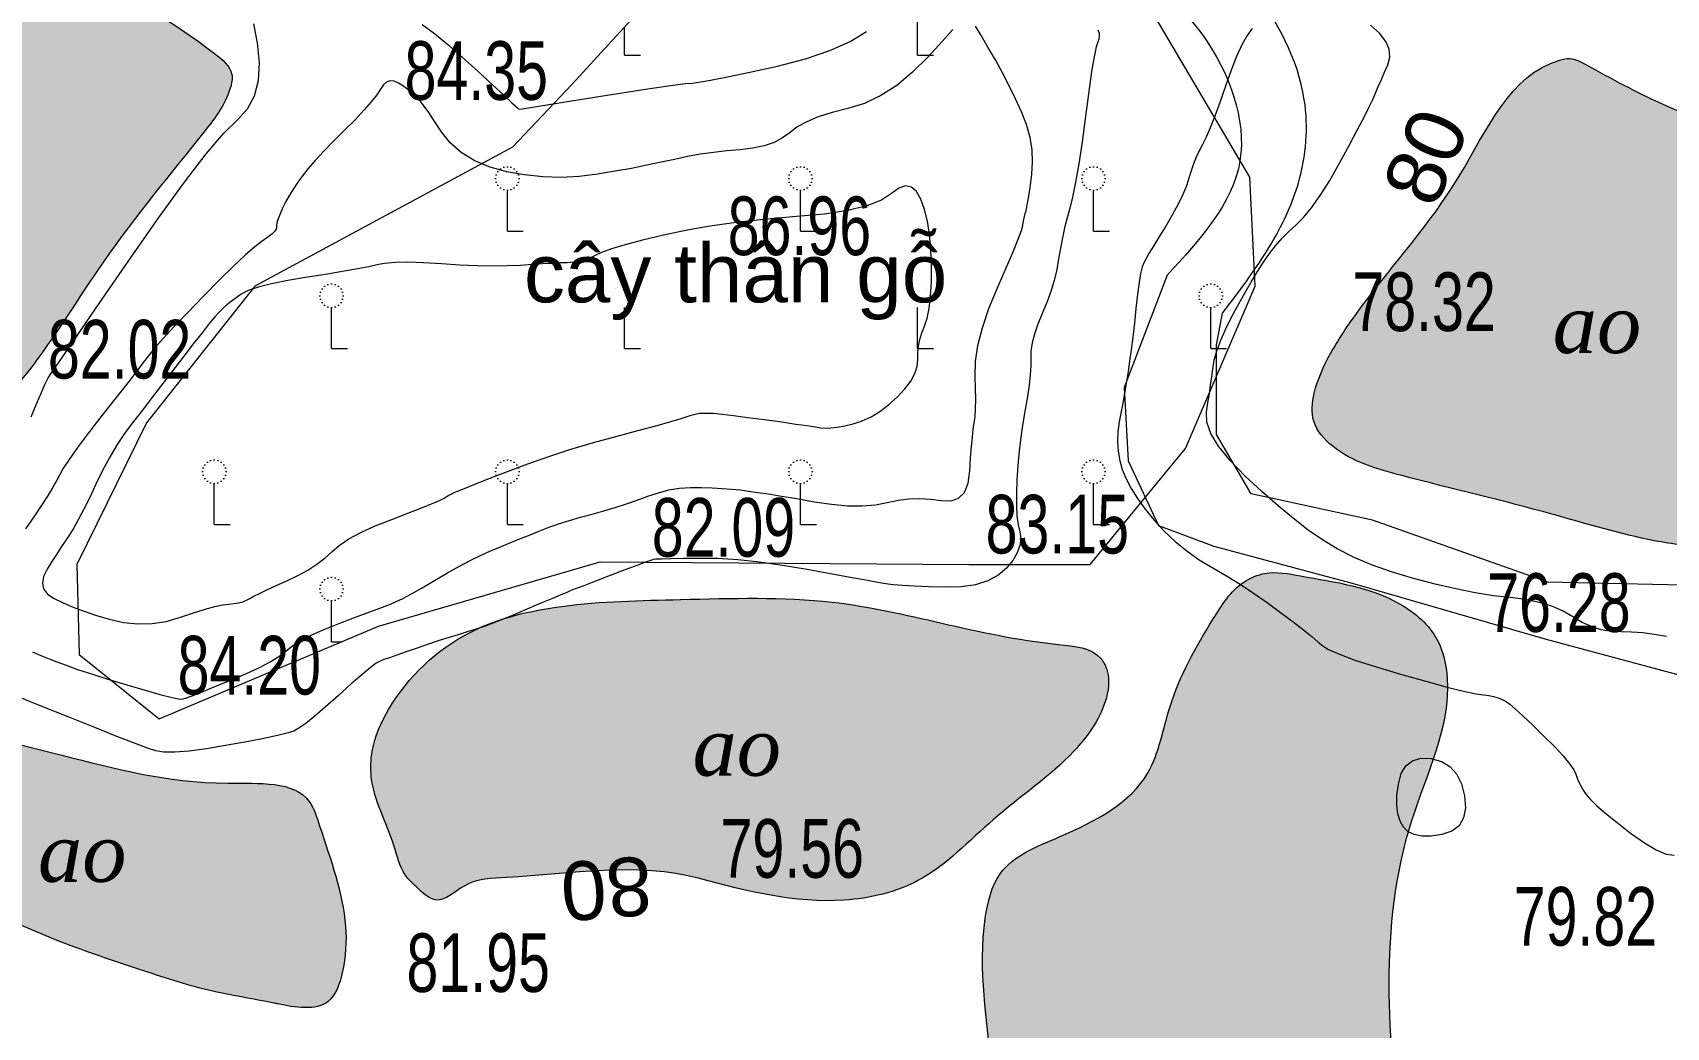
# Model space of a CAD drawing. Header units: metres. Extents: x 431006 to 434411, y 2469261 to 2473208.
# Drawn here: x 433993.6 to 434105.1, y 2470777.7 to 2470845.6 of the extents above; entities that cross this region are included whole.
import ezdxf
from ezdxf.enums import TextEntityAlignment as Align

# ---------------------------------------------------------------- set-up
doc = ezdxf.new("R2010")
doc.units = ezdxf.units.M
doc.header["$MEASUREMENT"] = 0
doc.linetypes.add('ACAD_ISO02W100', pattern=[15, 12, -3])
for name, color, linetype, lineweight in [('1', 8, 'Continuous', 18), ('CAO DO', 8, 'Continuous', 18), ('ghi chu-ks', 8, 'Continuous', 18), ('mat nuoc-ks', 8, 'DUONG_MEP_NUOC', 18), ('MH_DongMuc', 8, 'Continuous', 18), ('MH_DongMuc_Con', 8, 'Continuous', 18), ('ranh gioi thuc vat-ks', 8, 'RAO_T_VAT', 18), ('thuc vat-ks', 8, 'Continuous', 18)]:
    doc.layers.add(name, color=color, linetype=linetype, lineweight=lineweight)
doc.styles.add('AO', font='')
doc.styles.add('ks_ten cong trinh', font='')
doc.styles.get("Standard").update_dxf_attribs({"font": 'arial.ttf'})
doc.styles.get('AO').set_extended_font_data('.VnTime', italic=True)
doc.styles.get('ks_ten cong trinh').set_extended_font_data('.VnArial')
doc.linetypes.add('DUONG_MEP_NUOC', pattern='A,0.2,[130,ltypeshp.shx,S=0.15,R=0,X=0,Y=0.15],0.05,[130,ltypeshp.shx,S=0.15,R=0,X=0,Y=0.15],1', length=1.25)
doc.linetypes.add('RAO_T_VAT', pattern='A,0,[133,ltypeshp.shx,S=0.34,R=0,X=-0.17,Y=0],-2,[133,ltypeshp.shx,S=0.08,R=0,X=0,Y=0],-1.5,[133,ltypeshp.shx,S=0.08,R=0,X=0,Y=0],-1.5,[133,ltypeshp.shx,S=0.08,R=0,X=0,Y=0],-2', length=7)

msp = doc.modelspace()

# ---------------------------------------------------------------- hatches: boundary and pattern name
at = {"layer": 'mat nuoc-ks', "linetype": 'ACAD_ISO02W100'}
h = msp.add_hatch(dxfattribs=at)
h.set_pattern_fill('MUDST', color=8, scale=10, style=0)
edge = h.paths.add_edge_path()
edge.add_spline(control_points=[(434039.12, 2470787.86), (434042.34, 2470787), (434047.38, 2470785.71), (434054.77, 2470787.43), (434059.17, 2470792.26), (434064.14, 2470795.52), (434066.83, 2470799.23), (434067.19, 2470801.71), (434066.2, 2470803.61), (434058.81, 2470804.09), (434050.19, 2470807.27), (434038.54, 2470806.88), (434030.28, 2470806.74), (434022.87, 2470805.07), (434018.45, 2470800.87), (434016.72, 2470797.01), (434016.61, 2470793.69), (434018.13, 2470791.09), (434018.73, 2470788.29), (434019.9, 2470787.19), (434021.3, 2470785.85), (434023.27, 2470787.84), (434029.36, 2470787.97), (434034.88, 2470788.99), (434039.12, 2470787.86)], knot_values=[0, 0, 0, 0, 9.982784, 15.245443, 21.798879, 29.029758, 33.013039, 35.201849, 36.074175, 39.121308, 54.82061, 65.168023, 73.281169, 79.793567, 87.443526, 90.493302, 92.266404, 97.179606, 99.330042, 100.459007, 102.081973, 104.196743, 107.15321, 120.323508, 120.323508, 120.323508, 120.323508], degree=3, periodic=0)
edge = h.paths.add_edge_path()
edge.add_spline(control_points=[(433995.61, 2470796.27), (433992.7, 2470796.99), (433988.51, 2470798.11), (433983.14, 2470799.26), (433980.34, 2470800.17), (433978.22, 2470800.1), (433976.36, 2470798.01), (433976.81, 2470794.52), (433976.37, 2470791.38), (433977.33, 2470786.84), (433986.93, 2470787.68), (433993.82, 2470783.99), (434000.68, 2470781.75), (434005.47, 2470780.11), (434008.73, 2470779.71), (434011.38, 2470779.03), (434013.9, 2470778.67), (434014.95, 2470781.82), (434015.18, 2470785.9), (434013.75, 2470789.67), (434012.21, 2470794.59), (434004.25, 2470793.94), (433999.32, 2470795.34), (433995.61, 2470796.27)], knot_values=[0, 0, 0, 0, 8.98228, 13.054477, 16.382415, 17.937576, 18.940458, 24.320847, 27.393084, 28.668299, 37.586848, 48.279916, 53.982194, 58.919663, 63.499271, 63.743023, 67.176526, 69.343236, 72.541796, 79.619792, 81.419497, 87.113485, 98.597853, 98.597853, 98.597853, 98.597853], degree=3, periodic=0)
edge = h.paths.add_edge_path()
edge.add_spline(control_points=[(433928.31, 2470800.08), (433925.57, 2470796.59), (433921.41, 2470792.05), (433917.14, 2470786.71), (433914.77, 2470782.91), (433919.4, 2470777.3), (433926.29, 2470775.9), (433935.4, 2470775.41), (433944.17, 2470775.2), (433951.69, 2470780.41), (433956.15, 2470785.23), (433961.36, 2470788.94), (433966.13, 2470789.18), (433970.67, 2470789.52), (433972.54, 2470796.11), (433973.12, 2470802.93), (433971.37, 2470814.58), (433960.55, 2470818.56), (433951.37, 2470820.43), (433946.25, 2470823.75), (433943.09, 2470824.5), (433941.26, 2470824.25), (433937.11, 2470822.89), (433937.57, 2470814), (433933.5, 2470806.49), (433929.86, 2470802.06), (433928.31, 2470800.08)], knot_values=[0, 0, 0, 0, 13.324497, 18.090051, 21.18714, 25.404887, 36.481892, 41.817544, 52.993675, 61.707382, 68.10804, 72.979776, 80.146774, 82.844459, 84.987264, 98.809855, 104.828452, 118.214974, 128.204412, 133.732772, 136.203738, 137.69319, 139.264798, 148.760769, 158.207968, 165.740859, 165.740859, 165.740859, 165.740859], degree=3, periodic=0)
edge = h.paths.add_edge_path()
edge.add_spline(control_points=[(433986.83, 2470854.98), (433980.59, 2470857.68), (433973.2, 2470861.26), (433965.29, 2470865.52), (433962.32, 2470866.13), (433960.35, 2470865.97), (433957.36, 2470865.79), (433958.48, 2470858.3), (433955.27, 2470850.4), (433952.31, 2470840.37), (433948.12, 2470834.16), (433948.1, 2470830.62), (433949.55, 2470823.45), (433964.34, 2470823.17), (433973.74, 2470816.73), (433980.86, 2470816), (433984.16, 2470816.09), (433991.57, 2470818.25), (433996.95, 2470828.77), (434003.78, 2470836.73), (434006.94, 2470840.9), (434007.4, 2470843.06), (434001.03, 2470848.11), (433994.31, 2470850.94), (433987.83, 2470854.55), (433986.83, 2470854.98)], knot_values=[0, 0, 0, 0, 20.382546, 24.675499, 26.847395, 29.27626, 30.844231, 34.803677, 46.170305, 59.290367, 65.275714, 67.820888, 69.759311, 86.558544, 100.503564, 105.271251, 107.583972, 110.414759, 127.920373, 139.227517, 142.597534, 143.551694, 145.400974, 164.194505, 167.460531, 167.460531, 167.460531, 167.460531], degree=3, periodic=0)
edge = h.paths.add_edge_path()
edge.add_spline(control_points=[(433946.37, 2470864.2), (433946.77, 2470866.86), (433947.21, 2470871.3), (433944.3, 2470877.18), (433940.01, 2470880.49), (433935.8, 2470883.14), (433930.2, 2470884.08), (433923.49, 2470882.82), (433916.94, 2470882.47), (433912.84, 2470881.83), (433909.53, 2470881.32), (433910.12, 2470877.6), (433909.34, 2470874.76), (433912.16, 2470872.32), (433917.11, 2470870.2), (433922.29, 2470865.2), (433927.38, 2470860.85), (433929.12, 2470855.75), (433931.05, 2470852.83), (433932.93, 2470850.23), (433936.16, 2470851.04), (433939.11, 2470851.18), (433941.73, 2470851.36), (433943.75, 2470851.47), (433945.24, 2470852.92), (433946.58, 2470857.2), (433945.91, 2470861.16), (433946.37, 2470864.2)], knot_values=[0, 0, 0, 0, 8.074235, 12.794708, 18.989199, 24.09736, 27.528854, 35.722311, 44.441761, 46.952801, 48.526267, 53.601902, 55.087581, 56.980424, 63.492427, 71.913996, 78.118419, 83.2213, 87.580183, 88.918658, 92.292704, 95.903764, 98.243766, 100.206583, 101.702142, 104.130296, 113.350682, 113.350682, 113.350682, 113.350682], degree=3, periodic=0)
edge = h.paths.add_edge_path()
edge.add_spline(control_points=[(433899.79, 2470882.51), (433897.82, 2470882.39), (433895.2, 2470882.45), (433892.55, 2470882.82), (433890.86, 2470882.64), (433891.31, 2470880.76), (433890.76, 2470879.4), (433892.13, 2470877.6), (433895.38, 2470877.25), (433898.79, 2470876.28), (433901.36, 2470875.86), (433902.75, 2470875.82), (433904.21, 2470876.35), (433904.22, 2470879.01), (433904.48, 2470880.78), (433904.51, 2470882.07), (433903.78, 2470882.63), (433902.11, 2470882.4), (433900.69, 2470882.56), (433899.79, 2470882.51)], knot_values=[0, 0, 0, 0, 5.913382, 7.65608, 8.309514, 10.508723, 11.613738, 12.608684, 16.589861, 20.831277, 23.402209, 24.373209, 24.981724, 27.816985, 30.660837, 31.010324, 31.489294, 33.126979, 35.820634, 35.820634, 35.820634, 35.820634], degree=3, periodic=0)
edge = h.paths.add_edge_path()
edge.add_spline(control_points=[(433796.31, 2470865.18), (433799.21, 2470864.78), (433803.53, 2470863.65), (433808.53, 2470861.99), (433811.77, 2470861.73), (433815.67, 2470864.09), (433816.19, 2470869.81), (433816.73, 2470874.85), (433816.23, 2470879.86), (433809.37, 2470883.18), (433800.8, 2470883.54), (433792.53, 2470884.66), (433787.08, 2470884.78), (433783.98, 2470883.92), (433782.62, 2470880.58), (433783.19, 2470876.35), (433784.06, 2470870.88), (433789.16, 2470866.51), (433793.67, 2470865.55), (433796.31, 2470865.18)], knot_values=[0, 0, 0, 0, 8.781824, 13.276905, 15.883025, 18.21713, 26.13214, 30.914861, 34.078612, 40.322015, 50.724158, 60.686385, 64.959987, 67.298785, 69.660824, 74.869267, 80.116043, 85.695589, 93.68819, 93.68819, 93.68819, 93.68819], degree=3, periodic=0)
edge = h.paths.add_edge_path()
edge.add_spline(control_points=[(434059.16, 2470768.71), (434059.08, 2470764.86), (434058.3, 2470758.01), (434055.52, 2470748.59), (434052.71, 2470742.63), (434051.28, 2470738.33), (434052.51, 2470735.69), (434055.62, 2470734.81), (434058.58, 2470734.52), (434061.14, 2470734.65), (434063.72, 2470734.61), (434066.84, 2470738.8), (434071.14, 2470743.93), (434074.73, 2470751.81), (434075.94, 2470758.79), (434078.66, 2470764.01), (434082.23, 2470765.82), (434084.55, 2470767.01), (434086.35, 2470766.92), (434087.11, 2470768.11), (434086.14, 2470776.48), (434085.09, 2470787.94), (434090.8, 2470799.02), (434089.65, 2470804.54), (434086.06, 2470807.62), (434081.7, 2470808.18), (434077.99, 2470808.91), (434075.66, 2470807.92), (434073.53, 2470804.57), (434071.13, 2470800.38), (434070.07, 2470793.79), (434064.6, 2470790.98), (434059.45, 2470789.01), (434057.92, 2470782.63), (434059.19, 2470776.23), (434059.2, 2470770.72), (434059.16, 2470768.71)], knot_values=[0, 0, 0, 0, 11.562443, 20.557552, 29.183175, 31.746017, 33.542135, 37.240659, 40.572697, 42.5815, 45.031975, 47.77212, 57.16803, 65.816429, 73.03977, 78.593532, 82.539048, 84.721253, 86.480719, 87.308761, 88.588383, 111.129844, 121.170362, 123.858779, 127.363865, 134.439541, 136.882399, 138.427212, 141.707374, 148.355173, 153.135103, 160.596703, 165.35243, 168.53905, 178.975978, 184.99809, 184.99809, 184.99809, 184.99809], degree=3, periodic=0)
edge = h.paths.add_edge_path()
edge.add_spline(control_points=[(434114.7, 2470823.44), (434115.3, 2470826.29), (434116.7, 2470829.28), (434116.9, 2470833.1), (434115.95, 2470834.98), (434111.88, 2470837.91), (434105.84, 2470840.02), (434101.05, 2470842.58), (434098.68, 2470843.89), (434094.52, 2470842.94), (434091.24, 2470834.89), (434085.68, 2470828.92), (434082.25, 2470823.97), (434081.04, 2470821.36), (434080.78, 2470818.89), (434083.01, 2470816.43), (434088.87, 2470814.81), (434096.27, 2470813.1), (434103.14, 2470810.99), (434107.44, 2470810.41), (434109.83, 2470810.68), (434111.42, 2470811.25), (434113.29, 2470813.02), (434112.68, 2470817.74), (434114.23, 2470821.16), (434114.7, 2470823.44)], knot_values=[0, 0, 0, 0, 8.711634, 9.67771, 11.341713, 14.716628, 24.413732, 30.276729, 31.430021, 32.145336, 42.607552, 53.72375, 57.558361, 60.491283, 62.400368, 64.548738, 69.680124, 80.327446, 87.470591, 91.207873, 93.232778, 94.634447, 96.238053, 100.484106, 107.485795, 107.485795, 107.485795, 107.485795], degree=3, periodic=0)
h.paths.add_polyline_path([(433992.89, 2470785.13), (434000.85, 2470785.13), (434000.85, 2470793.97), (433992.89, 2470793.97)], flags=24)
h.paths.add_polyline_path([(433943.63, 2470792.3), (433951.59, 2470792.3), (433951.59, 2470801.14), (433943.63, 2470801.14)], flags=24)
h.paths.add_polyline_path([(433973.92, 2470832.73), (433981.87, 2470832.73), (433981.87, 2470841.56), (433973.92, 2470841.56)], flags=24)
h.paths.add_polyline_path([(433929.27, 2470865.42), (433937.22, 2470865.42), (433937.22, 2470874.25), (433929.27, 2470874.25)], flags=24)
h.paths.add_polyline_path([(433894.26, 2470876.15), (433902.22, 2470876.15), (433902.22, 2470884.98), (433894.26, 2470884.98)], flags=9)
h.paths.add_polyline_path([(433796.43, 2470868.79), (433804.39, 2470868.79), (433804.39, 2470877.62), (433796.43, 2470877.62)], flags=24)
h.paths.add_polyline_path([(434068.06, 2470771.24), (434076.01, 2470771.24), (434076.01, 2470780.07), (434068.06, 2470780.07)], flags=24)
h.paths.add_polyline_path([(434096.26, 2470821.2), (434104.22, 2470821.2), (434104.22, 2470830.03), (434096.26, 2470830.03)], flags=24)
at = {"layer": 'thuc vat-ks'}
h = msp.add_hatch(dxfattribs=at)
h.set_pattern_fill('217B', color=8, scale=20, style=0, pattern_type=2)
h.set_pattern_definition([(0, (14.8, 7.6), (0, 20), [0, -20]), (0, (14.76, 7.848), (0, 20), [0, -20]), (0, (14.648, 8.07), (0, 20), [0, -20]), (0, (14.47, 8.248), (0, 20), [0, -20]), (0, (14.248, 8.36), (0, 20), [0, -20]), (0, (14, 8.4), (0, 20), [0, -20]), (0, (13.752, 8.36), (0, 20), [0, -20]), (0, (13.53, 8.248), (0, 20), [0, -20]), (0, (13.352, 8.07), (0, 20), [0, -20]), (0, (13.24, 7.848), (0, 20), [0, -20]), (0, (13.2, 7.6), (0, 20), [0, -20]), (0, (13.24, 7.352), (0, 20), [0, -20]), (0, (13.352, 7.13), (0, 20), [0, -20]), (0, (13.53, 6.952), (0, 20), [0, -20]), (0, (13.752, 6.84), (0, 20), [0, -20]), (0, (14, 6.8), (0, 20), [0, -20]), (0, (14.248, 6.84), (0, 20), [0, -20]), (0, (14.47, 6.952), (0, 20), [0, -20]), (0, (14.648, 7.13), (0, 20), [0, -20]), (0, (14.76, 7.352), (0, 20), [0, -20]), (0, (6.76, 15.352), (0, 20), [0, -20]), (0, (6.648, 15.13), (0, 20), [0, -20]), (0, (6.47, 14.952), (0, 20), [0, -20]), (0, (6.248, 14.84), (0, 20), [0, -20]), (0, (6, 14.8), (0, 20), [0, -20]), (0, (5.752, 14.84), (0, 20), [0, -20]), (0, (5.53, 14.952), (0, 20), [0, -20]), (0, (5.352, 15.13), (0, 20), [0, -20]), (0, (5.24, 15.352), (0, 20), [0, -20]), (0, (5.2, 15.6), (0, 20), [0, -20]), (0, (5.24, 15.848), (0, 20), [0, -20]), (0, (5.352, 16.07), (0, 20), [0, -20]), (0, (5.53, 16.248), (0, 20), [0, -20]), (0, (5.752, 16.36), (0, 20), [0, -20]), (0, (6, 16.4), (0, 20), [0, -20]), (0, (6.248, 16.36), (0, 20), [0, -20]), (0, (6.47, 16.248), (0, 20), [0, -20]), (0, (6.648, 16.07), (0, 20), [0, -20]), (0, (6.76, 15.848), (0, 20), [0, -20]), (0, (6.8, 15.6), (0, 20), [0, -20]), (0, (14, 4), (0, 20), [1.086, -18.914]), (0, (6, 12), (0, 20), [1.086, -18.914]), (90, (14, 4), (-20, 1e-15), [2.8, -17.2]), (90, (6, 12), (-20, 1e-15), [2.8, -17.2])])
h.paths.add_polyline_path([(434026.36, 2470837.75), (434008.77, 2470828.26), (434001.38, 2470818.94), (433996.63, 2470809.28), (433996.8, 2470803.13), (434002.26, 2470798.74), (434017.21, 2470805.06), (434032.35, 2470809.45), (434057.51, 2470809.28), (434065.78, 2470809.28), (434072.29, 2470817.19), (434077.04, 2470828.26), (434076.69, 2470835.69), (434065.61, 2470854.49), (434055.93, 2470858.18), (434045.55, 2470857.65), (434039.74, 2470852.21), (434030.42, 2470842.01)])

# ---------------------------------------------------------------- linework, layer by layer
at = {"layer": 'mat nuoc-ks', "color": 8, "lineweight": 0}
for points in [[(434071.03, 2470829.01), (434068.1, 2470821.34), (434068.39, 2470816.35), (434070.46, 2470811.93), (434074.22, 2470810.52), (434083.83, 2470807.97), (434096.82, 2470804.21), (434113.68, 2470799.69), (434132.74, 2470796.74), (434143.94, 2470792.41), (434155.34, 2470786.01), (434160.89, 2470781.4), (434170.42, 2470767.63), (434175.03, 2470757.65), (434177.6, 2470749.39), (434183.05, 2470735.67), (434189.91, 2470723.12), (434196.9, 2470714.72), (434205.9, 2470706.32), (434211.68, 2470702.86), (434216.47, 2470699.87)], [(434219.93, 2470702.08), (434213.67, 2470707.75), (434203.01, 2470717.33), (434191.26, 2470736.86), (434185.39, 2470754.82), (434175.56, 2470774.51), (434171, 2470784.57), (434166.08, 2470788.13), (434158.84, 2470791.6), (434145.6, 2470796.42), (434131.12, 2470801.6), (434122.34, 2470806.09), (434109.25, 2470807.79), (434097.01, 2470808.07), (434085.05, 2470812.3), (434076.77, 2470814.09), (434074.41, 2470818.14), (434074.41, 2470824.26), (434074.82, 2470826.42)]]:
    msp.add_lwpolyline(points, dxfattribs=at)
for points in [[(434074.82, 2470826.42), (434078.3, 2470831.43), (434080, 2470835.32), (434080.4, 2470840.98), (434076.84, 2470848.66), (434071.01, 2470855.05), (434065.83, 2470859.66), (434062.6, 2470861.92), (434058.06, 2470863.38), (434054.75, 2470863.54), (434049.24, 2470862.41), (434044.63, 2470859.17), (434041.96, 2470855.7), (434035.81, 2470852.7), (434029.01, 2470851.73), (434024.64, 2470854.89), (434017.66, 2470860.09), (434011.26, 2470862.19), (434003.82, 2470864.21), (433998.05, 2470869.17), (433987.28, 2470872.72), (433975.22, 2470875.47), (433959.81, 2470880.43), (433952.77, 2470884.87), (433946.53, 2470889.81), (433941.35, 2470892.96), (433936.98, 2470893.12), (433927.72, 2470890.05), (433919.23, 2470888.68), (433910.89, 2470888.84), (433902.96, 2470888.68), (433894.86, 2470889.49), (433886.89, 2470891.27), (433880.66, 2470891.18), (433872.44, 2470891.24), (433865.81, 2470891.21), (433858.61, 2470891.26)], [(433858.88, 2470888.42), (433867.21, 2470887.31), (433879.89, 2470887.08), (433888.27, 2470886.39), (433895.38, 2470885.71), (433906.07, 2470885.71), (433914.51, 2470884.85), (433927.72, 2470885.88), (433936.56, 2470886.39), (433942.2, 2470885.42), (433952.27, 2470878.29), (433963.38, 2470874.26), (433973.93, 2470871.88), (433985.4, 2470867.66), (433999, 2470862.6), (434013.32, 2470856.45), (434021.13, 2470852.58), (434025.72, 2470848.82), (434031.98, 2470848.69), (434042.99, 2470850.89), (434054.58, 2470858.08), (434062.21, 2470856.76), (434067.79, 2470851.33), (434073.51, 2470845.32), (434076.01, 2470836.81), (434071.03, 2470829.01)]]:
    msp.add_spline(points, degree=3, dxfattribs=at)
for points, start_tangent, end_tangent in [([(433986.83, 2470854.98), (433968.46, 2470863.82), (433964.55, 2470865.6), (433962.42, 2470866.01), (433959.99, 2470865.95), (433958.45, 2470865.66), (433957.8, 2470861.75), (433955.55, 2470850.61), (433950.75, 2470838.4), (433948.26, 2470832.96), (433948.2, 2470830.41), (433948.62, 2470828.52), (433963.91, 2470821.56), (433976.94, 2470816.59), (433981.67, 2470816.06), (433983.98, 2470816.18), (433986.71, 2470816.95), (433998.45, 2470829.93), (434005.38, 2470838.87), (434007.1, 2470841.76), (434007.21, 2470842.71), (434006.03, 2470844.13), (433989.74, 2470853.5), (433986.83, 2470854.98)], (-0.918117, 0.396309), (-0.918117, 0.396309)), ([(434114.7, 2470823.44), (434116.83, 2470831.89), (434116.83, 2470832.86), (434116.16, 2470834.38), (434113.59, 2470836.58), (434104.81, 2470840.7), (434099.6, 2470843.38), (434098.52, 2470843.79), (434097.82, 2470843.68), (434090.97, 2470835.77), (434084.31, 2470826.87), (434082.19, 2470823.67), (434081.08, 2470820.96), (434081.04, 2470819.05), (434082.34, 2470817.34), (434087.06, 2470815.34), (434097.38, 2470812.69), (434104.29, 2470810.9), (434108.01, 2470810.53), (434110.02, 2470810.79), (434111.32, 2470811.31), (434112.47, 2470812.43), (434113.11, 2470816.63), (434114.7, 2470823.44)], (0.20482, 0.9788), (0.20482, 0.9788)), ([(434059.16, 2470768.71), (434057.83, 2470757.22), (434055.28, 2470748.6), (434052.06, 2470740.6), (434051.59, 2470738.08), (434052.34, 2470736.44), (434055.7, 2470734.9), (434059.02, 2470734.58), (434061.02, 2470734.62), (434063.45, 2470734.95), (434065.41, 2470736.86), (434070.98, 2470744.44), (434074.53, 2470752.32), (434076.47, 2470759.28), (434079.39, 2470764), (434082.74, 2470766.08), (434084.78, 2470766.87), (434086.48, 2470767.29), (434086.94, 2470767.98), (434086.98, 2470769.26), (434087.71, 2470791.79), (434090.15, 2470801.53), (434089.47, 2470804.14), (434086.95, 2470806.57), (434080.15, 2470808.5), (434077.71, 2470808.67), (434076.28, 2470808.08), (434074.18, 2470805.56), (434071.24, 2470799.6), (434069.73, 2470795.07), (434063.68, 2470790.7), (434059.64, 2470788.18), (434058.63, 2470785.16), (434059.05, 2470774.73), (434059.16, 2470768.71)], (-0.020825, -0.999783), (-0.020825, -0.999783)), ([(434039.12, 2470787.86), (434049, 2470786.38), (434054.08, 2470787.74), (434059.17, 2470791.87), (434064.68, 2470796.55), (434066.81, 2470799.92), (434066.92, 2470802.11), (434066.51, 2470802.87), (434063.61, 2470803.82), (434048.18, 2470806.71), (434037.84, 2470806.89), (434029.74, 2470806.42), (434023.47, 2470804.65), (434017.91, 2470799.39), (434016.79, 2470796.55), (434016.73, 2470794.78), (434018.27, 2470790.11), (434019.04, 2470788.11), (434019.81, 2470787.28), (434021.17, 2470786.39), (434023.06, 2470787.34), (434025.95, 2470787.93), (434039.12, 2470787.86)], (0.965991, -0.258577), (0.965991, -0.258577)), ([(433995.61, 2470796.27), (433986.89, 2470798.43), (433982.93, 2470799.38), (433979.68, 2470800.09), (433978.14, 2470799.85), (433977.43, 2470799.14), (433976.6, 2470793.83), (433976.54, 2470790.76), (433976.84, 2470789.51), (433985.35, 2470786.86), (433995.52, 2470783.55), (434000.9, 2470781.66), (434005.63, 2470780.24), (434010.12, 2470779.35), (434010.36, 2470779.3), (434013.79, 2470779.47), (434014.74, 2470781.42), (434014.97, 2470784.61), (434013.2, 2470791.46), (434012.49, 2470793.12), (434006.93, 2470794.36), (433995.61, 2470796.27)], (-0.970392, 0.241534), (-0.970392, 0.241534))]:
    msp.add_spline(points, degree=3, dxfattribs=dict(at, start_tangent=start_tangent, end_tangent=end_tangent))
at = {"layer": 'MH_DongMuc_Con', "color": 8, "lineweight": 0}
for points, elevation in [([(433993.52, 2470819.35), (433993.91, 2470820.29), (433994.23, 2470821.02), (433994.46, 2470821.55), (433994.6, 2470821.88), (433994.67, 2470822.01), (433994.91, 2470822.35), (433995.58, 2470823.33), (433996.68, 2470824.93), (433998.21, 2470827.16), (434000.18, 2470830.02), (434002.22, 2470832.94), (434003.99, 2470835.36), (434005.47, 2470837.28), (434006.67, 2470838.7), (434007.59, 2470839.61), (434008.27, 2470840.35), (434008.75, 2470841.24), (434009.02, 2470842.29), (434009.1, 2470843.5), (434008.97, 2470844.85), (434008.72, 2470846.15)], 82), ([(434020.2, 2470846.11), (434021.04, 2470845.49), (434021.95, 2470844.75), (434022.93, 2470843.89), (434024, 2470842.92), (434024.99, 2470842), (434025.77, 2470841.28), (434026.33, 2470840.76), (434026.68, 2470840.45), (434026.8, 2470840.34), (434027.04, 2470840.37), (434027.72, 2470840.47), (434028.84, 2470840.65), (434030.4, 2470840.9), (434032.4, 2470841.22), (434034.42, 2470841.55), (434036.06, 2470841.8), (434037.3, 2470841.98), (434038.16, 2470842.09), (434038.62, 2470842.12), (434039.07, 2470842.17), (434039.88, 2470842.31), (434041.04, 2470842.54), (434042.57, 2470842.86), (434044.45, 2470843.28), (434046.37, 2470843.77), (434048.02, 2470844.33), (434049.41, 2470844.95), (434050.52, 2470845.63)], 82), ([(434039.99, 2470814.51), (434040.68, 2470814.47), (434041.33, 2470814.42), (434041.93, 2470814.36), (434042.48, 2470814.29), (434043.09, 2470814.2), (434043.84, 2470814.09), (434044.73, 2470813.94), (434045.76, 2470813.77), (434046.94, 2470813.56), (434048.13, 2470813.39), (434049.23, 2470813.29), (434050.23, 2470813.28), (434051.13, 2470813.35), (434051.93, 2470813.5), (434052.68, 2470813.66), (434053.42, 2470813.75), (434054.16, 2470813.78), (434054.9, 2470813.74), (434055.63, 2470813.64), (434056.29, 2470813.61), (434056.81, 2470813.8), (434057.2, 2470814.2), (434057.46, 2470814.82), (434057.58, 2470815.66), (434057.63, 2470816.55), (434057.69, 2470817.32), (434057.75, 2470817.97), (434057.81, 2470818.51), (434057.88, 2470818.94), (434057.94, 2470819.36), (434057.97, 2470819.89), (434057.98, 2470820.53), (434057.97, 2470821.29), (434057.94, 2470822.15), (434057.96, 2470823.12), (434058.13, 2470824.21), (434058.43, 2470825.41), (434058.88, 2470826.73), (434059.46, 2470828.15), (434060.06, 2470829.51), (434060.53, 2470830.61), (434060.87, 2470831.46), (434061.09, 2470832.06), (434061.19, 2470832.4), (434061.22, 2470832.61), (434061.26, 2470832.82), (434061.31, 2470833.02), (434061.36, 2470833.22), (434061.41, 2470833.41), (434061.47, 2470833.67), (434061.54, 2470834.04), (434061.62, 2470834.54), (434061.71, 2470835.16), (434061.81, 2470835.91), (434061.86, 2470836.73), (434061.82, 2470837.56), (434061.68, 2470838.41), (434061.43, 2470839.28), (434061.09, 2470840.16), (434060.69, 2470841.04), (434060.26, 2470841.93), (434059.81, 2470842.81), (434059.32, 2470843.7), (434058.81, 2470844.57), (434058.34, 2470845.37), (434057.97, 2470845.99)], 84), ([(434076.85, 2470845.84), (434076.5, 2470845.36), (434076.14, 2470844.72), (434075.77, 2470843.93), (434075.4, 2470842.99), (434075.01, 2470841.9), (434074.63, 2470840.8), (434074.29, 2470839.85), (434073.98, 2470839.06), (434073.7, 2470838.42), (434073.45, 2470837.92), (434073.23, 2470837.5), (434073.02, 2470837.06), (434072.84, 2470836.6), (434072.67, 2470836.13), (434072.53, 2470835.64), (434072.35, 2470835.11), (434072.11, 2470834.52), (434071.79, 2470833.86), (434071.4, 2470833.14), (434070.94, 2470832.36), (434070.48, 2470831.61), (434070.11, 2470830.98), (434069.8, 2470830.48), (434069.58, 2470830.11), (434069.44, 2470829.86), (434069.34, 2470829.58), (434069.23, 2470829.13), (434069.13, 2470828.51), (434069.02, 2470827.72), (434068.91, 2470826.75), (434068.8, 2470825.73), (434068.69, 2470824.79), (434068.58, 2470823.93), (434068.47, 2470823.15), (434068.37, 2470822.44), (434068.26, 2470821.76), (434068.15, 2470821.09), (434068.03, 2470820.4), (434067.9, 2470819.71), (434067.77, 2470819.01), (434067.68, 2470818.33), (434067.65, 2470817.65), (434067.69, 2470817), (434067.8, 2470816.36), (434067.98, 2470815.75), (434068.24, 2470815.12), (434068.58, 2470814.46), (434069.02, 2470813.77), (434069.54, 2470813.05), (434070.15, 2470812.3), (434070.84, 2470811.55), (434071.58, 2470810.85), (434072.38, 2470810.2), (434073.23, 2470809.6), (434074.15, 2470809.05), (434075.08, 2470808.51), (434076.02, 2470807.93), (434076.94, 2470807.32), (434077.87, 2470806.68), (434078.78, 2470806), (434079.63, 2470805.36), (434080.34, 2470804.81), (434080.91, 2470804.36), (434081.35, 2470803.99), (434081.66, 2470803.72), (434082.06, 2470803.47), (434082.79, 2470803.15), (434083.85, 2470802.76), (434085.24, 2470802.31), (434086.97, 2470801.8), (434088.7, 2470801.31), (434090.14, 2470800.92), (434091.27, 2470800.63), (434092.1, 2470800.45), (434092.63, 2470800.38), (434092.99, 2470800.34), (434093.32, 2470800.28), (434093.62, 2470800.19), (434093.89, 2470800.08), (434094.14, 2470799.95), (434094.42, 2470799.74), (434094.82, 2470799.4), (434095.34, 2470798.93), (434095.98, 2470798.33), (434096.73, 2470797.6), (434097.47, 2470796.86), (434098.06, 2470796.22), (434098.5, 2470795.69), (434098.79, 2470795.28), (434098.93, 2470794.97), (434099.02, 2470794.71), (434099.13, 2470794.44), (434099.27, 2470794.17), (434099.44, 2470793.88), (434099.63, 2470793.59), (434099.92, 2470793.25), (434100.37, 2470792.82), (434100.98, 2470792.29), (434101.74, 2470791.67), (434102.67, 2470790.96), (434103.61, 2470790.3), (434104.41, 2470789.82), (434105.09, 2470789.53), (434105.64, 2470789.44)], 78), ([(434105.11, 2470804.36), (434104.28, 2470804.51), (434103.49, 2470804.62), (434102.73, 2470804.67), (434102.02, 2470804.68), (434101.33, 2470804.71), (434100.66, 2470804.83), (434100, 2470805.04), (434099.36, 2470805.33), (434098.73, 2470805.71), (434098.07, 2470806.1), (434097.3, 2470806.43), (434096.44, 2470806.69), (434095.49, 2470806.89), (434094.44, 2470807.02), (434093.3, 2470807.15), (434092.07, 2470807.35), (434090.74, 2470807.61), (434089.33, 2470807.94), (434087.84, 2470808.33), (434086.35, 2470808.77), (434084.99, 2470809.25), (434083.75, 2470809.78), (434082.63, 2470810.35), (434081.63, 2470810.96), (434080.67, 2470811.63), (434079.66, 2470812.41), (434078.61, 2470813.28), (434077.51, 2470814.25), (434076.37, 2470815.31), (434075.33, 2470816.38), (434074.54, 2470817.34), (434074.01, 2470818.22), (434073.74, 2470818.99), (434073.72, 2470819.67), (434073.82, 2470820.3), (434073.92, 2470820.91), (434074, 2470821.5), (434074.08, 2470822.07), (434074.15, 2470822.63), (434074.25, 2470823.21), (434074.43, 2470823.85), (434074.7, 2470824.57), (434075.04, 2470825.35), (434075.46, 2470826.2), (434075.92, 2470827.05), (434076.36, 2470827.84), (434076.79, 2470828.58), (434077.21, 2470829.27), (434077.61, 2470829.9), (434078.02, 2470830.48), (434078.44, 2470831.02), (434078.88, 2470831.53), (434079.34, 2470831.99), (434079.82, 2470832.42), (434080.33, 2470832.92), (434080.89, 2470833.6), (434081.49, 2470834.45), (434082.14, 2470835.48), (434082.83, 2470836.69), (434083.49, 2470837.91), (434084.04, 2470838.94), (434084.49, 2470839.8), (434084.83, 2470840.49), (434085.07, 2470841), (434085.25, 2470841.43), (434085.45, 2470841.89), (434085.66, 2470842.36), (434085.88, 2470842.85), (434086.1, 2470843.36), (434086.24, 2470843.89), (434086.2, 2470844.42), (434085.96, 2470844.96), (434085.54, 2470845.51), (434084.92, 2470846.07)], 78), ([(434066.32, 2470845.75), (434066.39, 2470845.51), (434066.41, 2470845.3), (434066.38, 2470845.1), (434066.31, 2470844.92), (434066.19, 2470844.59), (434066.05, 2470843.91), (434065.88, 2470842.9), (434065.69, 2470841.54), (434065.46, 2470839.85), (434065.23, 2470838.11), (434065.01, 2470836.61), (434064.79, 2470835.36), (434064.59, 2470834.34), (434064.39, 2470833.58), (434064.21, 2470832.92), (434064.04, 2470832.25), (434063.89, 2470831.56), (434063.75, 2470830.85), (434063.63, 2470830.13), (434063.5, 2470829.39), (434063.32, 2470828.65), (434063.09, 2470827.9), (434062.82, 2470827.15), (434062.51, 2470826.4), (434062.21, 2470825.67), (434061.98, 2470825), (434061.83, 2470824.39), (434061.74, 2470823.83), (434061.73, 2470823.34), (434061.74, 2470822.82), (434061.7, 2470822.22), (434061.62, 2470821.52), (434061.51, 2470820.73), (434061.36, 2470819.85), (434061.19, 2470818.92), (434061.06, 2470817.97), (434060.94, 2470817.01), (434060.85, 2470816.04), (434060.79, 2470815.06), (434060.75, 2470814.13), (434060.75, 2470813.31), (434060.79, 2470812.59), (434060.87, 2470811.99), (434060.98, 2470811.5), (434061.05, 2470811.05), (434060.99, 2470810.57), (434060.81, 2470810.08), (434060.5, 2470809.56), (434060.07, 2470809.03), (434059.5, 2470808.54), (434058.8, 2470808.16), (434057.96, 2470807.9), (434056.98, 2470807.75), (434055.86, 2470807.72), (434054.75, 2470807.76), (434053.79, 2470807.79), (434052.99, 2470807.84), (434052.34, 2470807.9), (434051.85, 2470807.96), (434051.3, 2470808.05), (434050.48, 2470808.2), (434049.41, 2470808.39), (434048.07, 2470808.64), (434046.47, 2470808.93), (434044.78, 2470809.22), (434043.21, 2470809.44), (434041.74, 2470809.59), (434040.38, 2470809.68), (434039.13, 2470809.69), (434038.04, 2470809.68), (434037.18, 2470809.66), (434036.55, 2470809.64), (434036.15, 2470809.63), (434035.97, 2470809.62), (434035.81, 2470809.56), (434035.43, 2470809.43), (434034.84, 2470809.21), (434034.04, 2470808.91), (434033.03, 2470808.52), (434032.02, 2470808.13), (434031.23, 2470807.83), (434030.65, 2470807.61), (434030.3, 2470807.47), (434030.16, 2470807.41), (434030.02, 2470807.35), (434029.66, 2470807.2), (434029.09, 2470806.96), (434028.3, 2470806.63), (434027.3, 2470806.2), (434026.25, 2470805.76), (434025.31, 2470805.39), (434024.49, 2470805.08), (434023.79, 2470804.84), (434023.21, 2470804.66), (434022.66, 2470804.49), (434022.05, 2470804.3), (434021.37, 2470804.09), (434020.64, 2470803.85), (434019.85, 2470803.58), (434019.1, 2470803.32), (434018.47, 2470803.1), (434017.96, 2470802.92), (434017.58, 2470802.79), (434017.33, 2470802.69), (434017.07, 2470802.54), (434016.65, 2470802.23), (434016.08, 2470801.76), (434015.36, 2470801.14), (434014.49, 2470800.35), (434013.61, 2470799.57), (434012.87, 2470798.93), (434012.26, 2470798.44), (434011.79, 2470798.11), (434011.45, 2470797.92), (434011.06, 2470797.79), (434010.41, 2470797.63), (434009.5, 2470797.44), (434008.34, 2470797.21), (434006.92, 2470796.95), (434005.49, 2470796.71), (434004.29, 2470796.55), (434003.31, 2470796.48), (434002.55, 2470796.48), (434002.02, 2470796.57), (434001.45, 2470796.76), (434000.56, 2470797.09), (433999.37, 2470797.55), (433997.86, 2470798.15), (433996.04, 2470798.88), (433994.19, 2470799.62), (433992.63, 2470800.26)], 82), ([(434056.41, 2470845.76), (434055.68, 2470844.95), (434054.73, 2470843.91), (434053.67, 2470842.85), (434052.6, 2470841.96), (434051.5, 2470841.26), (434050.38, 2470840.73), (434049.24, 2470840.38), (434048.17, 2470840.11), (434047.23, 2470839.81), (434046.44, 2470839.48), (434045.79, 2470839.12), (434045.28, 2470838.73), (434044.79, 2470838.37), (434044.21, 2470838.07), (434043.53, 2470837.83), (434042.76, 2470837.67), (434041.89, 2470837.57), (434040.98, 2470837.5), (434040.08, 2470837.39), (434039.18, 2470837.26), (434038.3, 2470837.1), (434037.43, 2470836.91), (434036.52, 2470836.71), (434035.54, 2470836.51), (434034.49, 2470836.3), (434033.36, 2470836.1), (434032.16, 2470835.9), (434030.92, 2470835.74), (434029.68, 2470835.68), (434028.44, 2470835.72), (434027.19, 2470835.85), (434025.95, 2470836.07), (434024.78, 2470836.4), (434023.75, 2470836.83), (434022.86, 2470837.38), (434022.11, 2470838.03), (434021.51, 2470838.79), (434021.02, 2470839.55), (434020.6, 2470840.17), (434020.25, 2470840.66), (434019.97, 2470841.01), (434019.76, 2470841.24), (434019.58, 2470841.4), (434019.37, 2470841.57), (434019.13, 2470841.74), (434018.87, 2470841.92), (434018.58, 2470842.11), (434018.3, 2470842.24), (434018.03, 2470842.27), (434017.78, 2470842.19), (434017.56, 2470842), (434017.36, 2470841.71), (434017.1, 2470841.32), (434016.73, 2470840.84), (434016.24, 2470840.28), (434015.62, 2470839.62), (434014.88, 2470838.88), (434014.13, 2470838.13), (434013.46, 2470837.44), (434012.9, 2470836.83), (434012.42, 2470836.28), (434012.04, 2470835.8), (434011.71, 2470835.35), (434011.42, 2470834.91), (434011.15, 2470834.47), (434010.9, 2470834.03), (434010.68, 2470833.59), (434010.5, 2470833.19), (434010.37, 2470832.85), (434010.28, 2470832.59), (434010.25, 2470832.4), (434010.26, 2470832.27), (434010.24, 2470832.16), (434010.14, 2470832.01), (434009.95, 2470831.82), (434009.66, 2470831.6), (434009.28, 2470831.33), (434008.78, 2470830.95), (434008.13, 2470830.38), (434007.33, 2470829.63), (434006.37, 2470828.69), (434005.27, 2470827.57), (434004.18, 2470826.44), (434003.26, 2470825.48), (434002.53, 2470824.69), (434001.98, 2470824.07), (434001.62, 2470823.62), (434001.26, 2470823.16), (434000.76, 2470822.52), (434000.11, 2470821.68), (433999.32, 2470820.67), (433998.37, 2470819.46), (433997.44, 2470818.26), (433996.68, 2470817.25), (433996.1, 2470816.43), (433995.68, 2470815.81), (433995.44, 2470815.38), (433995.25, 2470814.99), (433994.98, 2470814.51), (433994.63, 2470813.94), (433994.2, 2470813.28), (433993.69, 2470812.52), (433993.14, 2470811.7)], 84), ([(434040.08, 2470819.59), (434040.67, 2470819.53), (434041.44, 2470819.44), (434042.41, 2470819.31), (434043.57, 2470819.16), (434044.74, 2470819), (434045.7, 2470818.86), (434046.47, 2470818.75), (434047.03, 2470818.66), (434047.41, 2470818.6), (434047.71, 2470818.58), (434048.08, 2470818.59), (434048.53, 2470818.64), (434049.04, 2470818.74), (434049.61, 2470818.88), (434050.22, 2470819.07), (434050.83, 2470819.35), (434051.43, 2470819.72), (434052.02, 2470820.17), (434052.61, 2470820.7), (434053.14, 2470821.26), (434053.54, 2470821.79), (434053.83, 2470822.31), (434053.99, 2470822.79), (434054.03, 2470823.25), (434054.03, 2470823.71), (434054.07, 2470824.16), (434054.16, 2470824.62), (434054.3, 2470825.08), (434054.48, 2470825.54), (434054.67, 2470826.07), (434054.8, 2470826.75), (434054.9, 2470827.57), (434054.95, 2470828.53), (434054.96, 2470829.64), (434054.91, 2470830.76), (434054.82, 2470831.78), (434054.68, 2470832.69), (434054.48, 2470833.49), (434054.23, 2470834.19), (434053.94, 2470834.72), (434053.59, 2470835.02), (434053.18, 2470835.1), (434052.73, 2470834.95), (434052.22, 2470834.58), (434051.54, 2470834.13), (434050.55, 2470833.74), (434049.25, 2470833.43), (434047.65, 2470833.18), (434045.74, 2470833.01), (434043.72, 2470832.84), (434041.81, 2470832.63), (434040, 2470832.38), (434038.29, 2470832.09), (434036.68, 2470831.74), (434035.24, 2470831.4), (434034.06, 2470831.09), (434033.12, 2470830.81), (434032.43, 2470830.57), (434032, 2470830.36), (434031.68, 2470830.19), (434031.32, 2470830.05), (434030.94, 2470829.95), (434030.54, 2470829.89), (434030.1, 2470829.86), (434029.62, 2470829.85), (434029.05, 2470829.82), (434028.41, 2470829.78), (434027.69, 2470829.74), (434026.9, 2470829.68), (434026.01, 2470829.64), (434025.03, 2470829.62), (434023.96, 2470829.64), (434022.78, 2470829.69), (434021.51, 2470829.78), (434020.28, 2470829.85), (434019.23, 2470829.89), (434018.35, 2470829.87), (434017.64, 2470829.82), (434017.11, 2470829.72), (434016.56, 2470829.59), (434015.82, 2470829.45), (434014.87, 2470829.28), (434013.73, 2470829.09), (434012.38, 2470828.88), (434011.04, 2470828.66), (434009.92, 2470828.43), (434009.01, 2470828.2), (434008.32, 2470827.96), (434007.85, 2470827.72), (434007.5, 2470827.47), (434007.17, 2470827.22), (434006.87, 2470826.98), (434006.6, 2470826.73), (434006.35, 2470826.49), (434006.06, 2470826.18), (434005.67, 2470825.71), (434005.18, 2470825.09), (434004.57, 2470824.32), (434003.87, 2470823.4), (434003.12, 2470822.43), (434002.42, 2470821.5), (434001.74, 2470820.63), (434001.11, 2470819.81), (434000.5, 2470819.04), (433999.93, 2470818.27), (433999.39, 2470817.46), (433998.88, 2470816.6), (433998.39, 2470815.7), (433997.94, 2470814.76), (433997.51, 2470813.85), (433997.12, 2470813.05), (433996.75, 2470812.36), (433996.43, 2470811.78), (433996.13, 2470811.31), (433995.84, 2470810.88), (433995.55, 2470810.44), (433995.24, 2470809.97), (433994.93, 2470809.48), (433994.6, 2470808.96), (433994.35, 2470808.46), (433994.28, 2470808.01), (433994.37, 2470807.61), (433994.64, 2470807.26), (433995.08, 2470806.95), (433995.65, 2470806.68), (433996.31, 2470806.4), (433997.06, 2470806.11), (433997.91, 2470805.83), (433998.84, 2470805.55), (433999.82, 2470805.32), (434000.8, 2470805.23), (434001.77, 2470805.25), (434002.74, 2470805.4), (434003.7, 2470805.68), (434004.6, 2470805.99), (434005.39, 2470806.23), (434006.05, 2470806.41), (434006.59, 2470806.53), (434007.01, 2470806.58), (434007.35, 2470806.61), (434007.67, 2470806.66), (434007.96, 2470806.74), (434008.22, 2470806.84), (434008.44, 2470806.96), (434008.72, 2470807.11), (434009.1, 2470807.31), (434009.61, 2470807.55), (434010.23, 2470807.84), (434010.96, 2470808.16), (434011.72, 2470808.52), (434012.4, 2470808.9), (434013.02, 2470809.3), (434013.56, 2470809.71), (434014.03, 2470810.14), (434014.54, 2470810.58), (434015.2, 2470811.02), (434016.02, 2470811.46), (434016.99, 2470811.91), (434018.12, 2470812.35), (434019.22, 2470812.77), (434020.12, 2470813.12), (434020.83, 2470813.41), (434021.34, 2470813.63), (434021.65, 2470813.79), (434021.84, 2470813.9), (434022.02, 2470814), (434022.17, 2470814.08), (434022.29, 2470814.15), (434022.39, 2470814.19), (434022.61, 2470814.28), (434023.08, 2470814.47), (434023.8, 2470814.75), (434024.78, 2470815.14), (434026.02, 2470815.63), (434027.41, 2470816.15), (434028.85, 2470816.65), (434030.35, 2470817.14), (434031.9, 2470817.6), (434033.51, 2470818.04), (434035.01, 2470818.44), (434036.23, 2470818.77), (434037.18, 2470819.04), (434037.87, 2470819.24), (434038.28, 2470819.38), (434038.56, 2470819.47), (434038.84, 2470819.54), (434039.12, 2470819.59), (434039.41, 2470819.61), (434039.7, 2470819.61), (434040.08, 2470819.59)], 86), ([(433993.6, 2470803.32), (433994.18, 2470803.08), (433994.74, 2470802.85), (433995.28, 2470802.63), (433995.9, 2470802.4), (433996.68, 2470802.12), (433997.64, 2470801.81), (433998.75, 2470801.46), (434000.04, 2470801.06), (434001.29, 2470800.7), (434002.29, 2470800.42), (434003.04, 2470800.22), (434003.55, 2470800.12), (434003.81, 2470800.1), (434004.05, 2470800.17), (434004.5, 2470800.33), (434005.15, 2470800.58), (434006.01, 2470800.93), (434007.08, 2470801.36), (434008.17, 2470801.82), (434009.1, 2470802.26), (434009.87, 2470802.67), (434010.48, 2470803.04), (434010.92, 2470803.39), (434011.36, 2470803.74), (434011.95, 2470804.1), (434012.68, 2470804.47), (434013.55, 2470804.87), (434014.58, 2470805.28), (434015.59, 2470805.66), (434016.44, 2470805.98), (434017.13, 2470806.24), (434017.67, 2470806.44), (434018.04, 2470806.57), (434018.39, 2470806.72), (434018.87, 2470806.95), (434019.47, 2470807.27), (434020.19, 2470807.68), (434021.04, 2470808.18), (434021.92, 2470808.7), (434022.74, 2470809.16), (434023.51, 2470809.57), (434024.22, 2470809.91), (434024.87, 2470810.21), (434025.5, 2470810.47), (434026.14, 2470810.74), (434026.79, 2470811), (434027.45, 2470811.26), (434028.11, 2470811.53), (434028.8, 2470811.79), (434029.51, 2470812.04), (434030.25, 2470812.27), (434031.01, 2470812.5), (434031.81, 2470812.72), (434032.6, 2470812.94), (434033.38, 2470813.17), (434034.14, 2470813.41), (434034.88, 2470813.66), (434035.6, 2470813.93), (434036.32, 2470814.17), (434037.04, 2470814.36), (434037.77, 2470814.48), (434038.52, 2470814.54), (434039.26, 2470814.54), (434039.99, 2470814.51)], 84), ([(434091.4, 2470792.67), (434091.27, 2470791.99), (434090.96, 2470791.46), (434090.46, 2470791.08), (434089.78, 2470790.85), (434089.05, 2470790.75), (434088.43, 2470790.75), (434087.9, 2470790.85), (434087.48, 2470791.05), (434087.16, 2470791.36), (434086.93, 2470791.77), (434086.78, 2470792.26), (434086.71, 2470792.85), (434086.72, 2470793.52), (434086.82, 2470794.29), (434087.01, 2470795.01), (434087.33, 2470795.54), (434087.78, 2470795.89), (434088.36, 2470796.06), (434089.05, 2470796.04), (434089.76, 2470795.85), (434090.33, 2470795.5), (434090.79, 2470794.99), (434091.13, 2470794.32), (434091.34, 2470793.5), (434091.4, 2470792.67)], 78)]:
    msp.add_lwpolyline(points, dxfattribs=dict(at, elevation=elevation))
at = {"layer": 'ranh gioi thuc vat-ks', "color": 8, "lineweight": 0, "ltscale": 3}
msp.add_lwpolyline([(434026.36, 2470837.75), (434008.77, 2470828.26), (434001.38, 2470818.94), (433996.63, 2470809.28), (433996.8, 2470803.13), (434002.26, 2470798.74), (434017.21, 2470805.06), (434032.35, 2470809.45), (434057.51, 2470809.28), (434065.78, 2470809.28), (434072.29, 2470817.19), (434077.04, 2470828.26), (434076.69, 2470835.69), (434065.61, 2470854.49), (434055.93, 2470858.18), (434045.55, 2470857.65), (434039.74, 2470852.21), (434030.42, 2470842.01)], close=True, dxfattribs=at)

# ---------------------------------------------------------------- texts
at = {"layer": '1', "color": 8, "linetype": 'Continuous', "style": 'ks_ten cong trinh'}
msp.add_text('c©y th©n gç', height=4, dxfattribs=at).set_placement((434041.59, 2470827.16), align=Align.CENTER)
at = {"layer": 'CAO DO', "color": 8, "lineweight": 0, "width": 0.7}
for s, p in [('84.35', (434019, 2470840.97, 84.35)), ('86.96', (434041.05, 2470830.38, 86.95)), ('78.32', (434083.68, 2470825.2, 78.32)), ('82.02', (433994.66, 2470821.96, 82.02)), ('82.09', (434035.87, 2470809.81, 82.09)), ('83.15', (434058.65, 2470810.03, 83.15)), ('76.28', (434092.88, 2470804.68, 76.28)), ('84.20', (434003.51, 2470800.41, 84.2)), ('79.56', (434040.56, 2470787.91, 79.56)), ('79.82', (434094.69, 2470783.28, 79.82)), ('81.95', (434019.13, 2470780.12, 81.95))]:
    msp.add_text(s, height=4, dxfattribs=at).set_placement(p)
at = {"layer": 'ghi chu-ks', "color": 8, "char_height": 4, "width": 24.3841, "attachment_point": 1, "style": 'AO'}
for insert in [(434097.35, 2470827.7), (434038.65, 2470798.87), (433993.98, 2470791.63)]:
    msp.add_mtext('ao', dxfattribs=dict(at, insert=insert))
at = {"layer": 'MH_DongMuc', "color": 8, "lineweight": 0}
for rotation, p in [(67.2814, (434088.67, 2470837.1, 80)), (184.4992, (434032.77, 2470787.16, 80))]:
    msp.add_text('80', height=4, rotation=rotation, dxfattribs=at).set_placement(p, align=Align.MIDDLE)

doc.saveas('drawing.dxf')
